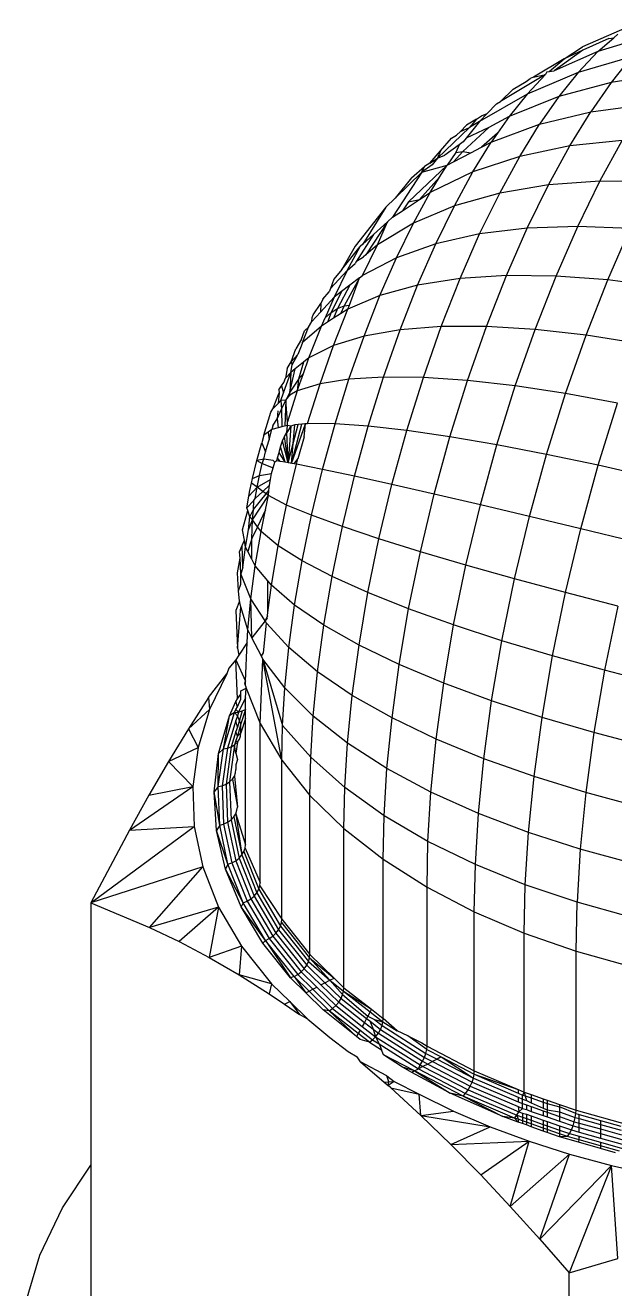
# Model space of a CAD drawing. Header units: millimetres. Extents: x 153 to 4750, y 92 to 3343.
# Drawn here: x 3979.67 to 3986.48, y 1829.33 to 1843.92 of the extents above; entities that cross this region are included whole.
import ezdxf

# ---------------------------------------------------------------- set-up
doc = ezdxf.new("R2010")
doc.units = ezdxf.units.MM

msp = doc.modelspace()

# ---------------------------------------------------------------- linework, layer by layer
for p, q in [((3986.676, 1843.925), (3986.103, 1843.675)), ((3986.407, 1843.772), (3986.109, 1843.638)), ((3986.914, 1843.817), (3986.28, 1843.622)), ((3986.28, 1843.622), (3986.466, 1843.78)), ((3986.407, 1843.772), (3986.466, 1843.78)), ((3986.466, 1843.78), (3986.512, 1843.82)), ((3986.109, 1843.638), (3985.777, 1843.4)), ((3986.28, 1843.622), (3985.777, 1843.4)), ((3985.89, 1843.538), (3986.103, 1843.675)), ((3986.109, 1843.638), (3985.89, 1843.538)), ((3986.052, 1843.38), (3986.28, 1843.622)), ((3986.671, 1843.56), (3986.052, 1843.38)), ((3986.671, 1843.56), (3986.435, 1843.265)), ((3985.89, 1843.538), (3985.536, 1843.326)), ((3985.718, 1843.392), (3985.89, 1843.538)), ((3985.675, 1843.355), (3985.155, 1843.046)), ((3985.304, 1843.186), (3985.454, 1843.277)), ((3985.454, 1843.277), (3985.499, 1843.311)), ((3986.052, 1843.38), (3985.463, 1843.13)), ((3985.463, 1843.13), (3985.675, 1843.355)), ((3985.536, 1843.326), (3985.499, 1843.311)), ((3985.536, 1843.326), (3985.675, 1843.355)), ((3985.69, 1843.388), (3985.675, 1843.355)), ((3985.69, 1843.388), (3985.718, 1843.392)), ((3985.718, 1843.392), (3985.777, 1843.4)), ((3986.052, 1843.38), (3985.829, 1843.101)), ((3987.063, 1843.363), (3986.435, 1843.265)), ((3985.463, 1843.13), (3984.916, 1842.815)), ((3985.155, 1843.046), (3985.304, 1843.186)), ((3985.463, 1843.13), (3985.257, 1842.872)), ((3986.435, 1843.265), (3985.829, 1843.101)), ((3986.435, 1843.265), (3986.198, 1842.926)), ((3985.109, 1843.019), (3985.001, 1842.905)), ((3985.109, 1843.019), (3985.155, 1843.046)), ((3985.829, 1843.101), (3985.257, 1842.872)), ((3985.829, 1843.101), (3985.606, 1842.781)), ((3986.198, 1842.926), (3986.816, 1843.008)), ((3984.878, 1842.841), (3984.764, 1842.769)), ((3984.878, 1842.841), (3984.797, 1842.744)), ((3984.878, 1842.841), (3984.938, 1842.88)), ((3984.916, 1842.815), (3985.001, 1842.905)), ((3984.938, 1842.88), (3985.001, 1842.905)), ((3985.257, 1842.872), (3985.022, 1842.742)), ((3985.257, 1842.872), (3985.121, 1842.677)), ((3985.606, 1842.781), (3986.198, 1842.926)), ((3985.956, 1842.531), (3986.198, 1842.926)), ((3984.797, 1842.744), (3984.429, 1842.389)), ((3984.647, 1842.654), (3984.693, 1842.699)), ((3984.693, 1842.699), (3984.764, 1842.769)), ((3984.693, 1842.699), (3984.797, 1842.744)), ((3985.022, 1842.742), (3984.72, 1842.468)), ((3984.916, 1842.815), (3984.759, 1842.619)), ((3985.022, 1842.742), (3984.759, 1842.619)), ((3984.916, 1842.815), (3984.797, 1842.744)), ((3985.05, 1842.575), (3985.606, 1842.781)), ((3985.378, 1842.41), (3985.606, 1842.781)), ((3984.464, 1842.474), (3984.59, 1842.619)), ((3984.68, 1842.544), (3984.515, 1842.423)), ((3984.59, 1842.619), (3984.647, 1842.654)), ((3984.68, 1842.544), (3984.642, 1842.457)), ((3984.727, 1842.58), (3984.68, 1842.544)), ((3984.759, 1842.619), (3984.727, 1842.58)), ((3984.838, 1842.231), (3985.05, 1842.575)), ((3985.121, 1842.677), (3984.936, 1842.516)), ((3984.936, 1842.516), (3985.05, 1842.575)), ((3985.121, 1842.677), (3985.05, 1842.575)), ((3986.562, 1842.595), (3985.956, 1842.531)), ((3986.305, 1842.126), (3986.562, 1842.595)), ((3984.341, 1842.332), (3984.464, 1842.474)), ((3984.464, 1842.474), (3984.429, 1842.389)), ((3984.429, 1842.389), (3984.515, 1842.423)), ((3984.642, 1842.457), (3984.539, 1842.309)), ((3984.72, 1842.468), (3984.613, 1842.348)), ((3984.613, 1842.348), (3984.813, 1842.452)), ((3984.642, 1842.457), (3984.72, 1842.468)), ((3984.72, 1842.468), (3984.813, 1842.452)), ((3984.813, 1842.452), (3984.936, 1842.516)), ((3985.378, 1842.41), (3984.838, 1842.231)), ((3985.147, 1841.987), (3985.378, 1842.41)), ((3985.956, 1842.531), (3985.378, 1842.41)), ((3985.71, 1842.083), (3985.956, 1842.531)), ((3984.539, 1842.309), (3984.096, 1841.885)), ((3984.128, 1842.163), (3984.279, 1842.292)), ((3984.368, 1842.314), (3984.25, 1842.228)), ((3984.25, 1842.228), (3984.539, 1842.309)), ((3984.25, 1842.228), (3984.279, 1842.292)), ((3984.341, 1842.332), (3984.279, 1842.292)), ((3984.341, 1842.332), (3984.429, 1842.389)), ((3984.429, 1842.389), (3984.368, 1842.314)), ((3984.453, 1842.169), (3984.539, 1842.309)), ((3984.539, 1842.309), (3984.613, 1842.348)), ((3984.25, 1842.228), (3983.91, 1841.707)), ((3984.25, 1842.228), (3983.942, 1841.929)), ((3984.128, 1842.163), (3983.942, 1841.929)), ((3984.453, 1842.169), (3984.221, 1841.913)), ((3984.838, 1842.231), (3984.346, 1841.995)), ((3984.346, 1841.995), (3984.453, 1842.169)), ((3984.624, 1841.839), (3984.838, 1842.231)), ((3986.305, 1842.126), (3985.71, 1842.083)), ((3986.049, 1841.602), (3986.305, 1842.126)), ((3986.919, 1842.118), (3986.305, 1842.126)), ((3984.151, 1841.638), (3984.346, 1841.995)), ((3984.221, 1841.913), (3984.346, 1841.995)), ((3985.147, 1841.987), (3984.624, 1841.839)), ((3984.916, 1841.516), (3985.147, 1841.987)), ((3985.71, 1842.083), (3985.147, 1841.987)), ((3985.466, 1841.582), (3985.71, 1842.083)), ((3983.833, 1841.823), (3983.479, 1841.372)), ((3983.833, 1841.823), (3983.566, 1841.396)), ((3983.942, 1841.929), (3983.833, 1841.823)), ((3984.026, 1841.783), (3984.221, 1841.913)), ((3984.096, 1841.885), (3984.026, 1841.783)), ((3984.096, 1841.885), (3984.221, 1841.913)), ((3984.624, 1841.839), (3984.151, 1841.638)), ((3984.41, 1841.402), (3984.624, 1841.839)), ((3983.853, 1841.656), (3983.91, 1841.707)), ((3983.91, 1841.707), (3984.026, 1841.783)), ((3983.853, 1841.656), (3983.601, 1841.275)), ((3983.689, 1841.507), (3983.853, 1841.656)), ((3983.736, 1841.389), (3983.853, 1841.656)), ((3984.151, 1841.638), (3983.736, 1841.389)), ((3983.956, 1841.24), (3984.151, 1841.638)), ((3984.916, 1841.516), (3984.41, 1841.402)), ((3984.69, 1841), (3984.916, 1841.516)), ((3985.466, 1841.582), (3984.916, 1841.516)), ((3985.226, 1841.034), (3985.466, 1841.582)), ((3986.049, 1841.602), (3985.466, 1841.582)), ((3985.798, 1841.028), (3986.049, 1841.602)), ((3986.655, 1841.577), (3986.049, 1841.602)), ((3986.395, 1840.984), (3986.655, 1841.577)), ((3983.479, 1841.372), (3983.323, 1841.105)), ((3983.323, 1841.105), (3983.537, 1841.371)), ((3983.386, 1841.094), (3983.537, 1841.371)), ((3983.689, 1841.507), (3983.493, 1841.2)), ((3983.566, 1841.396), (3983.537, 1841.371)), ((3983.563, 1841.034), (3983.736, 1841.389)), ((3983.566, 1841.396), (3983.689, 1841.507)), ((3983.736, 1841.389), (3983.601, 1841.275)), ((3984.41, 1841.402), (3983.956, 1841.24)), ((3984.2, 1840.923), (3984.41, 1841.402)), ((3983.493, 1841.2), (3983.573, 1841.251)), ((3983.956, 1841.24), (3983.563, 1841.034)), ((3983.601, 1841.275), (3983.573, 1841.251)), ((3983.765, 1840.804), (3983.956, 1841.24)), ((3983.193, 1840.885), (3983.386, 1841.094)), ((3983.323, 1841.105), (3983.231, 1840.993)), ((3983.386, 1841.094), (3983.236, 1840.786)), ((3983.386, 1841.094), (3983.48, 1841.173)), ((3983.493, 1841.2), (3983.48, 1841.173)), ((3983.231, 1840.993), (3983.193, 1840.885)), ((3983.53, 1841.009), (3983.35, 1840.684)), ((3983.413, 1840.693), (3983.53, 1841.009)), ((3983.53, 1841.009), (3983.416, 1840.923)), ((3983.53, 1841.009), (3983.563, 1841.034)), ((3984.69, 1841), (3984.2, 1840.923)), ((3984.472, 1840.444), (3984.69, 1841)), ((3985.226, 1841.034), (3984.69, 1841)), ((3984.994, 1840.445), (3985.226, 1841.034)), ((3985.798, 1841.028), (3985.226, 1841.034)), ((3985.555, 1840.411), (3985.798, 1841.028)), ((3986.395, 1840.984), (3985.798, 1841.028)), ((3986.144, 1840.345), (3986.395, 1840.984)), ((3987.007, 1840.903), (3986.395, 1840.984)), ((3983.236, 1840.786), (3983.078, 1840.612)), ((3983.105, 1840.761), (3983.177, 1840.847)), ((3983.236, 1840.786), (3983.131, 1840.546)), ((3983.193, 1840.885), (3983.177, 1840.847)), ((3983.321, 1840.851), (3983.2, 1840.606)), ((3983.321, 1840.851), (3983.236, 1840.786)), ((3983.416, 1840.923), (3983.276, 1840.654)), ((3983.416, 1840.923), (3983.321, 1840.851)), ((3983.765, 1840.804), (3983.392, 1840.645)), ((3983.581, 1840.335), (3983.765, 1840.804)), ((3984.2, 1840.923), (3983.765, 1840.804)), ((3983.998, 1840.407), (3984.2, 1840.923)), ((3982.995, 1840.581), (3983.081, 1840.713)), ((3983.081, 1840.713), (3983.078, 1840.612)), ((3983.105, 1840.761), (3983.081, 1840.713)), ((3983.2, 1840.606), (3983.276, 1840.654)), ((3983.228, 1840.227), (3983.392, 1840.645)), ((3983.276, 1840.654), (3983.23, 1840.54)), ((3983.276, 1840.654), (3983.35, 1840.684)), ((3983.35, 1840.684), (3983.31, 1840.592)), ((3983.392, 1840.645), (3983.31, 1840.592)), ((3983.35, 1840.684), (3983.413, 1840.693)), ((3983.392, 1840.645), (3983.413, 1840.693)), ((3982.94, 1840.438), (3982.978, 1840.502)), ((3983.078, 1840.612), (3982.978, 1840.502)), ((3982.978, 1840.502), (3982.983, 1840.551)), ((3982.983, 1840.551), (3982.995, 1840.581)), ((3983.088, 1840.449), (3983.131, 1840.546)), ((3983.159, 1840.494), (3983.088, 1840.449)), ((3983.131, 1840.546), (3983.2, 1840.606)), ((3983.2, 1840.606), (3983.159, 1840.494)), ((3983.23, 1840.54), (3983.159, 1840.494)), ((3983.31, 1840.592), (3983.23, 1840.54)), ((3982.859, 1840.301), (3982.893, 1840.395)), ((3983.088, 1840.449), (3982.872, 1840.26)), ((3982.872, 1840.26), (3982.94, 1840.438)), ((3982.893, 1840.395), (3982.94, 1840.438)), ((3982.945, 1840.085), (3983.088, 1840.449)), ((3983.998, 1840.407), (3983.581, 1840.335)), ((3983.806, 1839.862), (3983.998, 1840.407)), ((3984.472, 1840.444), (3983.998, 1840.407)), ((3984.266, 1839.857), (3984.472, 1840.444)), ((3984.994, 1840.445), (3984.472, 1840.444)), ((3984.775, 1839.821), (3984.994, 1840.445)), ((3985.555, 1840.411), (3984.994, 1840.445)), ((3985.326, 1839.759), (3985.555, 1840.411)), ((3986.144, 1840.345), (3985.555, 1840.411)), ((3982.859, 1840.301), (3982.792, 1840.187)), ((3982.854, 1840.219), (3982.816, 1840.123)), ((3982.872, 1840.26), (3982.854, 1840.219)), ((3983.228, 1840.227), (3982.945, 1840.085)), ((3983.073, 1839.784), (3983.228, 1840.227)), ((3983.581, 1840.335), (3983.228, 1840.227)), ((3983.407, 1839.838), (3983.581, 1840.335)), ((3985.908, 1839.671), (3986.144, 1840.345)), ((3986.751, 1840.251), (3986.144, 1840.345)), ((3982.74, 1840.036), (3982.792, 1840.187)), ((3982.816, 1840.123), (3982.74, 1840.036)), ((3982.751, 1840.003), (3982.816, 1840.123)), ((3982.88, 1839.901), (3982.945, 1840.085)), ((3982.945, 1840.085), (3982.88, 1840.032)), ((3982.652, 1839.679), (3982.734, 1839.914)), ((3982.692, 1839.96), (3982.675, 1839.848)), ((3982.675, 1839.848), (3982.734, 1839.914)), ((3982.692, 1839.96), (3982.74, 1840.036)), ((3982.726, 1839.686), (3982.786, 1839.956)), ((3982.734, 1839.914), (3982.726, 1839.686)), ((3982.734, 1839.914), (3982.751, 1840.003)), ((3982.786, 1839.956), (3982.734, 1839.914)), ((3982.74, 1840.036), (3982.751, 1840.003)), ((3982.88, 1840.032), (3982.786, 1839.956)), ((3982.88, 1840.032), (3982.824, 1839.836)), ((3982.627, 1839.761), (3982.653, 1839.797)), ((3982.653, 1839.797), (3982.675, 1839.848)), ((3982.824, 1839.836), (3982.726, 1839.686)), ((3982.81, 1839.701), (3982.88, 1839.901)), ((3982.824, 1839.836), (3982.81, 1839.701)), ((3983.073, 1839.784), (3982.81, 1839.701)), ((3982.824, 1839.836), (3982.88, 1839.901)), ((3982.93, 1839.324), (3983.073, 1839.784)), ((3983.407, 1839.838), (3983.073, 1839.784)), ((3983.246, 1839.322), (3983.407, 1839.838)), ((3983.806, 1839.862), (3983.407, 1839.838)), ((3983.63, 1839.296), (3983.806, 1839.862)), ((3984.266, 1839.857), (3983.806, 1839.862)), ((3984.075, 1839.246), (3984.266, 1839.857)), ((3984.775, 1839.821), (3984.266, 1839.857)), ((3984.573, 1839.173), (3984.775, 1839.821)), ((3985.326, 1839.759), (3984.775, 1839.821)), ((3982.529, 1839.496), (3982.601, 1839.679)), ((3982.601, 1839.679), (3982.591, 1839.557)), ((3982.596, 1839.716), (3982.627, 1839.761)), ((3982.596, 1839.716), (3982.601, 1839.679)), ((3982.621, 1839.591), (3982.652, 1839.679)), ((3982.627, 1839.761), (3982.652, 1839.679)), ((3982.676, 1839.594), (3982.724, 1839.651)), ((3982.7, 1839.637), (3982.676, 1839.594)), ((3982.81, 1839.701), (3982.699, 1839.344)), ((3982.726, 1839.686), (3982.7, 1839.637)), ((3982.7, 1839.637), (3982.724, 1839.651)), ((3982.81, 1839.701), (3982.724, 1839.651)), ((3982.724, 1839.651), (3982.726, 1839.686)), ((3985.115, 1839.08), (3985.326, 1839.759)), ((3985.908, 1839.671), (3985.326, 1839.759)), ((3985.689, 1838.969), (3985.908, 1839.671)), ((3986.509, 1839.56), (3985.908, 1839.671)), ((3982.506, 1839.458), (3982.529, 1839.496)), ((3982.591, 1839.557), (3982.529, 1839.496)), ((3982.577, 1839.379), (3982.626, 1839.492)), ((3982.584, 1839.473), (3982.577, 1839.379)), ((3982.621, 1839.591), (3982.591, 1839.557)), ((3982.676, 1839.594), (3982.621, 1839.591)), ((3982.621, 1839.591), (3982.626, 1839.492)), ((3982.626, 1839.492), (3982.676, 1839.594)), ((3982.626, 1839.492), (3982.633, 1839.288)), ((3982.676, 1839.594), (3982.668, 1839.297)), ((3982.699, 1839.344), (3982.676, 1839.594)), ((3986.285, 1838.843), (3986.509, 1839.56)), ((3982.422, 1839.189), (3982.506, 1839.458)), ((3982.529, 1839.297), (3982.577, 1839.379)), ((3982.577, 1839.379), (3982.59, 1839.276)), ((3982.696, 1839.303), (3982.699, 1839.344)), ((3982.422, 1839.189), (3982.399, 1839.102)), ((3982.472, 1839.225), (3982.422, 1839.189)), ((3982.517, 1839.256), (3982.472, 1839.225)), ((3982.472, 1839.225), (3982.484, 1839.137)), ((3982.484, 1839.137), (3982.517, 1839.256)), ((3982.529, 1839.297), (3982.517, 1839.256)), ((3982.59, 1839.276), (3982.517, 1839.256)), ((3982.633, 1839.288), (3982.59, 1839.276)), ((3982.696, 1839.303), (3982.633, 1839.288)), ((3982.664, 1839.174), (3982.689, 1839.22)), ((3982.689, 1839.22), (3982.696, 1839.303)), ((3982.737, 1839.294), (3982.689, 1839.22)), ((3982.704, 1838.871), (3982.689, 1839.22)), ((3982.737, 1839.294), (3982.696, 1839.303)), ((3982.737, 1839.294), (3982.704, 1838.871)), ((3982.781, 1839.311), (3982.737, 1839.294)), ((3982.744, 1838.864), (3982.904, 1839.322)), ((3982.744, 1838.864), (3982.861, 1839.318)), ((3982.763, 1839.094), (3982.821, 1839.314)), ((3982.763, 1839.094), (3982.781, 1839.311)), ((3982.821, 1839.314), (3982.781, 1839.311)), ((3982.861, 1839.318), (3982.821, 1839.314)), ((3982.93, 1839.324), (3982.861, 1839.318)), ((3982.888, 1839.172), (3982.904, 1839.322)), ((3982.904, 1839.322), (3982.93, 1839.324)), ((3983.246, 1839.322), (3982.93, 1839.324)), ((3983.1, 1838.795), (3983.246, 1839.322)), ((3983.63, 1839.296), (3983.246, 1839.322)), ((3983.47, 1838.717), (3983.63, 1839.296)), ((3984.075, 1839.246), (3983.63, 1839.296)), ((3983.903, 1838.622), (3984.075, 1839.246)), ((3984.573, 1839.173), (3984.075, 1839.246)), ((3982.342, 1838.897), (3982.399, 1839.102)), ((3982.399, 1839.102), (3982.443, 1838.998)), ((3982.443, 1838.998), (3982.464, 1839.064)), ((3982.464, 1839.064), (3982.484, 1839.137)), ((3982.6, 1838.99), (3982.618, 1839.057)), ((3982.618, 1839.057), (3982.639, 1839.124)), ((3982.672, 1838.877), (3982.618, 1839.057)), ((3982.639, 1839.124), (3982.664, 1839.174)), ((3982.704, 1838.871), (3982.639, 1839.124)), ((3982.704, 1838.871), (3982.664, 1839.174)), ((3982.704, 1838.871), (3982.763, 1839.094)), ((3982.744, 1838.864), (3982.763, 1839.094)), ((3982.888, 1839.172), (3982.817, 1838.916)), ((3984.391, 1838.511), (3984.573, 1839.173)), ((3985.115, 1839.08), (3984.573, 1839.173)), ((3984.924, 1838.387), (3985.115, 1839.08)), ((3985.689, 1838.969), (3985.115, 1839.08)), ((3982.293, 1838.69), (3982.342, 1838.897)), ((3982.422, 1838.914), (3982.342, 1838.897)), ((3982.342, 1838.897), (3982.406, 1838.862)), ((3982.406, 1838.862), (3982.422, 1838.914)), ((3982.422, 1838.914), (3982.443, 1838.998)), ((3982.532, 1838.899), (3982.422, 1838.914)), ((3982.532, 1838.899), (3982.549, 1838.88)), ((3982.574, 1838.894), (3982.549, 1838.88)), ((3982.574, 1838.894), (3982.583, 1838.927)), ((3982.611, 1838.887), (3982.574, 1838.894)), ((3982.583, 1838.927), (3982.6, 1838.99)), ((3982.611, 1838.887), (3982.583, 1838.927)), ((3982.672, 1838.877), (3982.6, 1838.99)), ((3982.773, 1838.859), (3982.817, 1838.916)), ((3982.8, 1838.854), (3982.817, 1838.916)), ((3985.491, 1838.252), (3985.689, 1838.969)), ((3986.285, 1838.843), (3985.689, 1838.969)), ((3982.373, 1838.726), (3982.406, 1838.862)), ((3982.373, 1838.726), (3982.514, 1838.746)), ((3982.406, 1838.862), (3982.531, 1838.813)), ((3982.501, 1838.679), (3982.514, 1838.746)), ((3982.514, 1838.746), (3982.531, 1838.813)), ((3982.531, 1838.813), (3982.549, 1838.88)), ((3982.672, 1838.877), (3982.611, 1838.887)), ((3982.704, 1838.871), (3982.672, 1838.877)), ((3982.687, 1838.381), (3982.8, 1838.854)), ((3982.773, 1838.859), (3982.704, 1838.871)), ((3982.8, 1838.854), (3982.773, 1838.859)), ((3983.1, 1838.795), (3982.8, 1838.854)), ((3982.973, 1838.265), (3983.1, 1838.795)), ((3983.47, 1838.717), (3983.1, 1838.795)), ((3986.083, 1838.11), (3986.285, 1838.843)), ((3986.893, 1838.705), (3986.285, 1838.843)), ((3982.264, 1838.551), (3982.28, 1838.638)), ((3982.28, 1838.638), (3982.293, 1838.69)), ((3982.345, 1838.591), (3982.28, 1838.638)), ((3982.293, 1838.69), (3982.373, 1838.726)), ((3982.345, 1838.591), (3982.373, 1838.726)), ((3982.345, 1838.591), (3982.501, 1838.679)), ((3982.411, 1838.541), (3982.49, 1838.614)), ((3982.481, 1838.551), (3982.49, 1838.614)), ((3982.49, 1838.614), (3982.501, 1838.679)), ((3983.331, 1838.135), (3983.47, 1838.717)), ((3983.903, 1838.622), (3983.47, 1838.717)), ((3983.753, 1837.994), (3983.903, 1838.622)), ((3984.391, 1838.511), (3983.903, 1838.622)), ((3982.228, 1838.353), (3982.251, 1838.486)), ((3982.251, 1838.486), (3982.345, 1838.591)), ((3982.251, 1838.486), (3982.264, 1838.551)), ((3982.294, 1838.213), (3982.476, 1838.492)), ((3982.306, 1838.333), (3982.45, 1838.512)), ((3982.309, 1838.436), (3982.323, 1838.459)), ((3982.323, 1838.459), (3982.345, 1838.591)), ((3982.323, 1838.459), (3982.411, 1838.541)), ((3982.411, 1838.541), (3982.345, 1838.591)), ((3982.45, 1838.512), (3982.411, 1838.541)), ((3982.444, 1838.329), (3982.476, 1838.492)), ((3982.45, 1838.512), (3982.481, 1838.551)), ((3982.476, 1838.492), (3982.45, 1838.512)), ((3982.476, 1838.492), (3982.481, 1838.551)), ((3982.687, 1838.381), (3982.476, 1838.492)), ((3984.231, 1837.845), (3984.391, 1838.511)), ((3984.924, 1838.387), (3984.391, 1838.511)), ((3982.179, 1838.099), (3982.239, 1838.322)), ((3982.228, 1838.353), (3982.309, 1838.436)), ((3982.239, 1838.322), (3982.228, 1838.353)), ((3982.264, 1838.246), (3982.239, 1838.322)), ((3982.264, 1838.246), (3982.306, 1838.333)), ((3982.294, 1838.213), (3982.306, 1838.333)), ((3982.306, 1838.333), (3982.309, 1838.436)), ((3982.444, 1838.329), (3982.35, 1838.133)), ((3982.392, 1838.077), (3982.444, 1838.329)), ((3982.591, 1837.914), (3982.687, 1838.381)), ((3982.973, 1838.265), (3982.687, 1838.381)), ((3984.757, 1837.689), (3984.924, 1838.387)), ((3985.491, 1838.252), (3984.924, 1838.387)), ((3982.248, 1838.099), (3982.264, 1838.246)), ((3982.248, 1838.099), (3982.294, 1838.213)), ((3982.294, 1838.213), (3982.264, 1838.246)), ((3982.285, 1837.998), (3982.294, 1838.213)), ((3982.35, 1838.133), (3982.294, 1838.213)), ((3982.866, 1837.74), (3982.973, 1838.265)), ((3983.331, 1838.135), (3982.973, 1838.265)), ((3985.319, 1837.531), (3985.491, 1838.252)), ((3986.083, 1838.11), (3985.491, 1838.252)), ((3982.199, 1837.979), (3982.179, 1838.099)), ((3982.214, 1837.896), (3982.248, 1838.099)), ((3982.35, 1838.133), (3982.285, 1837.998)), ((3982.325, 1837.681), (3982.392, 1838.077)), ((3982.392, 1838.077), (3982.35, 1838.133)), ((3982.591, 1837.914), (3982.392, 1838.077)), ((3983.213, 1837.558), (3983.331, 1838.135)), ((3983.753, 1837.994), (3983.331, 1838.135)), ((3985.906, 1837.372), (3986.083, 1838.11)), ((3986.689, 1837.962), (3986.083, 1838.11)), ((3982.144, 1837.843), (3982.174, 1837.915)), ((3982.174, 1837.915), (3982.199, 1837.979)), ((3982.182, 1837.662), (3982.174, 1837.915)), ((3982.182, 1837.662), (3982.214, 1837.896)), ((3982.214, 1837.896), (3982.199, 1837.979)), ((3982.239, 1837.847), (3982.214, 1837.896)), ((3982.285, 1837.998), (3982.239, 1837.847)), ((3982.285, 1837.758), (3982.285, 1837.998)), ((3982.514, 1837.458), (3982.591, 1837.914)), ((3982.866, 1837.74), (3982.591, 1837.914)), ((3983.626, 1837.373), (3983.753, 1837.994)), ((3984.231, 1837.845), (3983.753, 1837.994)), ((3982.121, 1837.601), (3982.149, 1837.769)), ((3982.149, 1837.769), (3982.144, 1837.843)), ((3982.16, 1837.59), (3982.149, 1837.769)), ((3982.285, 1837.758), (3982.239, 1837.847)), ((3982.325, 1837.681), (3982.285, 1837.758)), ((3982.779, 1837.228), (3982.866, 1837.74)), ((3983.213, 1837.558), (3982.866, 1837.74)), ((3984.096, 1837.185), (3984.231, 1837.845)), ((3984.757, 1837.689), (3984.231, 1837.845)), ((3982.133, 1837.394), (3982.121, 1837.601)), ((3982.182, 1837.662), (3982.16, 1837.59)), ((3982.273, 1837.301), (3982.16, 1837.59)), ((3982.16, 1837.47), (3982.16, 1837.59)), ((3982.273, 1837.301), (3982.325, 1837.681)), ((3982.471, 1837.508), (3982.325, 1837.681)), ((3984.615, 1836.999), (3984.757, 1837.689)), ((3985.319, 1837.531), (3984.757, 1837.689)), ((3982.133, 1837.394), (3982.16, 1837.47)), ((3982.471, 1837.142), (3982.471, 1837.508)), ((3982.514, 1837.458), (3982.471, 1837.508)), ((3982.471, 1837.142), (3982.514, 1837.458)), ((3982.779, 1837.228), (3982.514, 1837.458)), ((3983.117, 1836.997), (3983.213, 1837.558)), ((3983.626, 1837.373), (3983.213, 1837.558)), ((3985.173, 1836.817), (3985.319, 1837.531)), ((3985.906, 1837.372), (3985.319, 1837.531)), ((3982.141, 1837.275), (3982.133, 1837.394)), ((3982.238, 1836.941), (3982.273, 1837.301)), ((3982.438, 1837.045), (3982.273, 1837.301)), ((3982.285, 1836.851), (3982.273, 1837.301)), ((3983.523, 1836.767), (3983.626, 1837.373)), ((3984.096, 1837.185), (3983.626, 1837.373)), ((3985.757, 1836.642), (3985.906, 1837.372)), ((3986.51, 1837.215), (3985.906, 1837.372)), ((3982.141, 1837.275), (3982.102, 1837.166)), ((3982.102, 1837.166), (3982.118, 1836.732)), ((3982.118, 1836.732), (3982.16, 1837.209)), ((3982.16, 1837.209), (3982.141, 1837.275)), ((3982.238, 1836.941), (3982.16, 1837.209)), ((3982.462, 1837.076), (3982.471, 1837.142)), ((3982.713, 1836.737), (3982.779, 1837.228)), ((3983.117, 1836.997), (3982.779, 1837.228)), ((3983.987, 1836.542), (3984.096, 1837.185)), ((3984.615, 1836.999), (3984.096, 1837.185)), ((3986.51, 1837.215), (3986.358, 1836.475)), ((3982.438, 1837.045), (3982.285, 1836.851)), ((3982.42, 1836.675), (3982.455, 1837.02)), ((3982.466, 1837.103), (3982.438, 1837.045)), ((3982.462, 1837.076), (3982.438, 1837.045)), ((3982.455, 1837.02), (3982.438, 1837.045)), ((3982.713, 1836.737), (3982.455, 1837.02)), ((3983.045, 1836.457), (3983.117, 1836.997)), ((3983.523, 1836.767), (3983.117, 1836.997)), ((3984.501, 1836.326), (3984.615, 1836.999)), ((3985.173, 1836.817), (3984.615, 1836.999)), ((3982.232, 1836.795), (3982.238, 1836.941)), ((3982.285, 1836.851), (3982.238, 1836.941)), ((3982.396, 1836.638), (3982.285, 1836.851)), ((3982.118, 1836.732), (3982.136, 1836.649)), ((3982.232, 1836.795), (3982.136, 1836.649)), ((3982.213, 1836.351), (3982.232, 1836.795)), ((3982.667, 1836.272), (3982.713, 1836.737)), ((3983.045, 1836.457), (3982.713, 1836.737)), ((3983.444, 1836.185), (3983.523, 1836.767)), ((3983.987, 1836.542), (3983.523, 1836.767)), ((3985.054, 1836.122), (3985.173, 1836.817)), ((3985.757, 1836.642), (3985.173, 1836.817)), ((3982.102, 1836.597), (3982.018, 1836.501)), ((3982.136, 1836.649), (3982.102, 1836.597)), ((3982.102, 1836.597), (3982.213, 1836.351)), ((3982.118, 1836.147), (3982.102, 1836.597)), ((3982.382, 1835.861), (3982.414, 1836.605)), ((3982.396, 1836.638), (3982.42, 1836.675)), ((3982.414, 1836.605), (3982.396, 1836.638)), ((3982.632, 1835.437), (3982.414, 1836.605)), ((3982.414, 1836.605), (3982.64, 1835.837)), ((3982.667, 1836.272), (3982.414, 1836.605)), ((3985.636, 1835.931), (3985.757, 1836.642)), ((3986.358, 1836.475), (3985.757, 1836.642)), ((3981.786, 1836.159), (3981.996, 1836.435)), ((3981.996, 1836.435), (3981.798, 1836.021)), ((3982.018, 1836.501), (3981.996, 1836.435)), ((3982.994, 1835.947), (3983.045, 1836.457)), ((3983.444, 1836.185), (3983.045, 1836.457)), ((3983.904, 1835.925), (3983.987, 1836.542)), ((3984.501, 1836.326), (3983.987, 1836.542)), ((3986.358, 1836.475), (3986.236, 1835.755)), ((3986.967, 1836.319), (3986.358, 1836.475)), ((3982.16, 1836.237), (3982.221, 1836.269)), ((3982.204, 1836.325), (3982.213, 1836.351)), ((3982.211, 1836.295), (3982.204, 1836.325)), ((3982.211, 1836.295), (3982.213, 1836.351)), ((3982.211, 1836.295), (3982.221, 1836.269)), ((3982.211, 1836.158), (3982.221, 1836.269)), ((3982.221, 1836.269), (3982.382, 1835.861)), ((3982.64, 1835.837), (3982.667, 1836.272)), ((3982.994, 1835.947), (3982.667, 1836.272)), ((3984.414, 1835.68), (3984.501, 1836.326)), ((3985.054, 1836.122), (3984.501, 1836.326)), ((3981.786, 1836.159), (3981.554, 1835.798)), ((3981.786, 1836.159), (3981.798, 1836.021)), ((3982.102, 1836.113), (3982.118, 1836.147)), ((3982.118, 1836.147), (3982.16, 1836.199)), ((3982.118, 1836.054), (3982.16, 1836.141)), ((3982.211, 1836.158), (3982.131, 1835.991)), ((3982.16, 1836.199), (3982.16, 1836.237)), ((3982.16, 1836.141), (3982.16, 1836.199)), ((3982.211, 1836.024), (3982.211, 1836.158)), ((3983.39, 1835.635), (3983.444, 1836.185)), ((3983.904, 1835.925), (3983.444, 1836.185)), ((3984.964, 1835.454), (3985.054, 1836.122)), ((3985.636, 1835.931), (3985.054, 1836.122)), ((3981.554, 1835.798), (3981.798, 1836.021)), ((3981.798, 1836.021), (3981.664, 1835.585)), ((3981.957, 1835.567), (3982.086, 1835.987)), ((3982.027, 1835.951), (3982.102, 1836.113)), ((3982.086, 1835.987), (3982.027, 1835.951)), ((3982.086, 1835.987), (3982.102, 1836.021)), ((3982.086, 1835.987), (3982.131, 1835.991)), ((3982.118, 1835.949), (3982.086, 1835.987)), ((3982.118, 1836.054), (3982.102, 1836.113)), ((3982.102, 1836.021), (3982.118, 1836.054)), ((3982.131, 1835.991), (3982.102, 1836.021)), ((3982.175, 1836.005), (3982.118, 1835.819)), ((3982.131, 1835.991), (3982.118, 1835.949)), ((3982.131, 1835.991), (3982.175, 1836.005)), ((3982.211, 1836.024), (3982.16, 1835.855)), ((3982.175, 1836.005), (3982.211, 1836.024)), ((3982.211, 1835.919), (3982.211, 1836.024)), ((3981.901, 1835.516), (3982.027, 1835.951)), ((3981.957, 1835.567), (3982.027, 1835.951)), ((3982.102, 1835.897), (3982.003, 1835.575)), ((3982.118, 1835.949), (3982.102, 1835.897)), ((3982.118, 1835.819), (3982.102, 1835.897)), ((3982.16, 1835.855), (3982.118, 1835.949)), ((3982.16, 1835.855), (3982.118, 1835.716)), ((3982.211, 1835.919), (3982.16, 1835.753)), ((3982.16, 1835.753), (3982.16, 1835.855)), ((3982.211, 1834.458), (3982.211, 1835.919)), ((3982.382, 1835.861), (3982.632, 1835.437)), ((3982.382, 1834.024), (3982.382, 1835.861)), ((3982.632, 1835.437), (3982.64, 1835.837)), ((3982.965, 1835.47), (3982.64, 1835.837)), ((3982.965, 1835.47), (3982.994, 1835.947)), ((3983.39, 1835.635), (3982.994, 1835.947)), ((3983.846, 1835.341), (3983.904, 1835.925)), ((3984.414, 1835.68), (3983.904, 1835.925)), ((3985.544, 1835.247), (3985.636, 1835.931)), ((3986.236, 1835.755), (3985.636, 1835.931)), ((3981.554, 1835.798), (3981.324, 1835.422)), ((3981.554, 1835.798), (3981.664, 1835.585)), ((3982.102, 1835.768), (3982.048, 1835.59)), ((3982.118, 1835.819), (3982.102, 1835.768)), ((3982.118, 1835.716), (3982.102, 1835.768)), ((3982.118, 1835.716), (3982.102, 1835.664)), ((3982.16, 1835.753), (3982.118, 1835.716)), ((3982.12, 1835.644), (3982.143, 1835.679)), ((3982.143, 1835.679), (3982.156, 1835.716)), ((3982.156, 1835.716), (3982.16, 1835.753)), ((3984.354, 1835.069), (3984.414, 1835.68)), ((3984.964, 1835.454), (3984.414, 1835.68)), ((3986.236, 1835.755), (3986.142, 1835.063)), ((3986.844, 1835.595), (3986.236, 1835.755)), ((3981.324, 1835.422), (3981.664, 1835.585)), ((3981.664, 1835.585), (3981.603, 1835.133)), ((3981.898, 1835.132), (3981.957, 1835.567)), ((3981.957, 1835.567), (3981.901, 1835.516)), ((3982.003, 1835.575), (3981.944, 1835.142)), ((3981.957, 1835.567), (3982.003, 1835.575)), ((3982.048, 1835.59), (3981.989, 1835.16)), ((3982.003, 1835.575), (3982.048, 1835.59)), ((3982.087, 1835.614), (3982.029, 1835.186)), ((3982.048, 1835.59), (3982.087, 1835.614)), ((3982.102, 1835.664), (3982.087, 1835.614)), ((3982.087, 1835.614), (3982.12, 1835.644)), ((3982.102, 1835.517), (3982.087, 1835.614)), ((3982.102, 1835.664), (3982.12, 1835.644)), ((3982.12, 1835.644), (3982.102, 1835.517)), ((3983.359, 1835.12), (3983.39, 1835.635)), ((3983.846, 1835.341), (3983.39, 1835.635)), ((3981.324, 1835.422), (3981.096, 1835.031)), ((3981.324, 1835.422), (3981.603, 1835.133)), ((3981.85, 1835.072), (3981.901, 1835.516)), ((3981.898, 1835.132), (3981.901, 1835.516)), ((3982.102, 1835.517), (3982.118, 1835.444)), ((3982.118, 1835.444), (3982.102, 1835.383)), ((3982.632, 1835.437), (3982.956, 1835.03)), ((3982.632, 1833.6), (3982.632, 1835.437)), ((3982.956, 1835.03), (3982.965, 1835.47)), ((3983.359, 1835.12), (3982.965, 1835.47)), ((3984.902, 1834.821), (3984.964, 1835.454)), ((3985.544, 1835.247), (3984.964, 1835.454)), ((3982.062, 1835.218), (3982.085, 1835.254)), ((3982.085, 1835.254), (3982.098, 1835.292)), ((3982.085, 1835.254), (3982.118, 1834.895)), ((3982.098, 1835.292), (3982.102, 1835.329)), ((3982.102, 1835.383), (3982.102, 1835.329)), ((3983.813, 1834.795), (3983.846, 1835.341)), ((3984.354, 1835.069), (3983.846, 1835.341)), ((3985.48, 1834.601), (3985.544, 1835.247)), ((3986.142, 1835.063), (3985.544, 1835.247)), ((3980.871, 1834.629), (3981.603, 1835.133)), ((3981.096, 1835.031), (3981.603, 1835.133)), ((3981.603, 1835.133), (3981.619, 1834.671)), ((3981.898, 1835.132), (3981.85, 1835.072)), ((3981.898, 1835.132), (3981.944, 1835.142)), ((3981.914, 1834.686), (3981.898, 1835.132)), ((3981.944, 1835.142), (3981.989, 1835.16)), ((3981.944, 1835.142), (3981.96, 1834.699)), ((3981.989, 1835.16), (3982.029, 1835.186)), ((3981.989, 1835.16), (3982.005, 1834.72)), ((3982.029, 1835.186), (3982.062, 1835.218)), ((3982.029, 1835.186), (3982.045, 1834.748)), ((3982.062, 1835.218), (3982.118, 1834.895)), ((3983.349, 1834.646), (3983.359, 1835.12)), ((3983.813, 1834.795), (3983.359, 1835.12)), ((3981.096, 1835.031), (3980.871, 1834.629)), ((3981.876, 1834.623), (3981.85, 1835.072)), ((3981.914, 1834.686), (3981.85, 1835.072)), ((3982.956, 1835.03), (3983.349, 1834.646)), ((3982.956, 1833.193), (3982.956, 1835.03)), ((3984.319, 1834.497), (3984.354, 1835.069)), ((3984.902, 1834.821), (3984.354, 1835.069)), ((3986.142, 1835.063), (3986.078, 1834.408)), ((3986.75, 1834.9), (3986.142, 1835.063)), ((3982.077, 1834.782), (3982.1, 1834.819)), ((3982.1, 1834.819), (3982.114, 1834.858)), ((3982.1, 1834.819), (3982.171, 1834.342)), ((3982.1, 1834.819), (3982.211, 1834.458)), ((3982.114, 1834.858), (3982.118, 1834.895)), ((3984.866, 1834.231), (3984.902, 1834.821)), ((3985.48, 1834.601), (3984.902, 1834.821)), ((3980.425, 1833.79), (3981.619, 1834.671)), ((3980.871, 1834.629), (3981.619, 1834.671)), ((3981.619, 1834.671), (3981.718, 1834.204)), ((3981.914, 1834.686), (3981.876, 1834.623)), ((3981.914, 1834.686), (3981.96, 1834.699)), ((3982.009, 1834.237), (3981.914, 1834.686)), ((3981.96, 1834.699), (3982.005, 1834.72)), ((3981.96, 1834.699), (3982.055, 1834.252)), ((3982.005, 1834.72), (3982.045, 1834.748)), ((3982.005, 1834.72), (3982.099, 1834.276)), ((3982.045, 1834.748), (3982.077, 1834.782)), ((3982.045, 1834.748), (3982.139, 1834.306)), ((3982.077, 1834.782), (3982.171, 1834.342)), ((3983.802, 1834.292), (3983.813, 1834.795)), ((3984.319, 1834.497), (3983.813, 1834.795)), ((3980.871, 1834.629), (3980.425, 1833.79)), ((3981.98, 1834.178), (3981.876, 1834.623)), ((3982.009, 1834.237), (3981.876, 1834.623)), ((3983.349, 1834.646), (3983.802, 1834.292)), ((3983.349, 1832.809), (3983.349, 1834.646)), ((3985.443, 1833.996), (3985.48, 1834.601)), ((3986.078, 1834.408), (3985.48, 1834.601)), ((3982.171, 1834.342), (3982.194, 1834.381)), ((3982.194, 1834.381), (3982.207, 1834.42)), ((3982.194, 1834.381), (3982.366, 1833.946)), ((3982.207, 1834.42), (3982.211, 1834.458)), ((3982.207, 1834.42), (3982.382, 1834.024)), ((3984.308, 1833.971), (3984.319, 1834.497)), ((3984.866, 1834.231), (3984.319, 1834.497)), ((3986.078, 1834.408), (3986.04, 1833.796)), ((3986.685, 1834.242), (3986.078, 1834.408)), ((3982.009, 1834.237), (3981.98, 1834.178)), ((3982.009, 1834.237), (3982.055, 1834.252)), ((3982.186, 1833.791), (3982.009, 1834.237)), ((3982.055, 1834.252), (3982.099, 1834.276)), ((3982.055, 1834.252), (3982.23, 1833.809)), ((3982.099, 1834.276), (3982.139, 1834.306)), ((3982.099, 1834.276), (3982.273, 1833.835)), ((3982.139, 1834.306), (3982.171, 1834.342)), ((3982.139, 1834.306), (3982.312, 1833.868)), ((3982.171, 1834.342), (3982.343, 1833.906)), ((3983.802, 1834.292), (3984.308, 1833.971)), ((3983.802, 1832.455), (3983.802, 1834.292)), ((3984.854, 1833.686), (3984.866, 1834.231)), ((3985.443, 1833.996), (3984.866, 1834.231)), ((3981.718, 1834.204), (3980.425, 1833.79)), ((3981.105, 1833.506), (3981.718, 1834.204)), ((3981.718, 1834.204), (3981.901, 1833.741)), ((3982.161, 1833.743), (3981.98, 1834.178)), ((3982.186, 1833.791), (3981.98, 1834.178)), ((3982.343, 1833.906), (3982.366, 1833.946)), ((3982.366, 1833.946), (3982.378, 1833.986)), ((3982.366, 1833.946), (3982.616, 1833.521)), ((3982.378, 1833.986), (3982.382, 1834.024)), ((3982.378, 1833.986), (3982.632, 1833.6)), ((3984.308, 1833.971), (3984.854, 1833.686)), ((3984.308, 1832.134), (3984.308, 1833.971)), ((3985.431, 1833.44), (3985.443, 1833.996)), ((3986.04, 1833.796), (3985.443, 1833.996)), ((3980.425, 1833.79), (3981.105, 1833.506)), ((3980.425, 1833.79), (3980.425, 1830.761)), ((3982.186, 1833.791), (3982.161, 1833.743)), ((3982.186, 1833.791), (3982.23, 1833.809)), ((3982.442, 1833.355), (3982.186, 1833.791)), ((3982.23, 1833.809), (3982.273, 1833.835)), ((3982.23, 1833.809), (3982.485, 1833.376)), ((3982.273, 1833.835), (3982.312, 1833.868)), ((3982.273, 1833.835), (3982.527, 1833.405)), ((3982.312, 1833.868), (3982.343, 1833.906)), ((3982.312, 1833.868), (3982.564, 1833.44)), ((3982.343, 1833.906), (3982.594, 1833.479)), ((3986.029, 1833.232), (3986.04, 1833.796)), ((3986.648, 1833.628), (3986.04, 1833.796)), ((3981.901, 1833.741), (3981.105, 1833.506)), ((3981.901, 1833.741), (3981.448, 1833.341)), ((3981.901, 1833.741), (3981.792, 1833.159)), ((3981.901, 1833.741), (3982.167, 1833.289)), ((3982.413, 1833.323), (3982.161, 1833.743)), ((3982.442, 1833.355), (3982.161, 1833.743)), ((3984.854, 1833.686), (3985.431, 1833.44)), ((3984.854, 1831.849), (3984.854, 1833.686)), ((3981.105, 1833.506), (3981.448, 1833.341)), ((3982.594, 1833.479), (3982.616, 1833.521)), ((3982.616, 1833.521), (3982.628, 1833.562)), ((3982.616, 1833.521), (3982.94, 1833.113)), ((3982.628, 1833.562), (3982.632, 1833.6)), ((3982.628, 1833.562), (3982.952, 1833.154)), ((3982.632, 1833.6), (3982.956, 1833.193)), ((3982.442, 1833.355), (3982.413, 1833.323)), ((3982.442, 1833.355), (3982.485, 1833.376)), ((3982.442, 1833.355), (3982.731, 1832.925)), ((3982.775, 1832.937), (3982.442, 1833.355)), ((3982.485, 1833.376), (3982.527, 1833.405)), ((3982.485, 1833.376), (3982.816, 1832.961)), ((3982.527, 1833.405), (3982.564, 1833.44)), ((3982.527, 1833.405), (3982.856, 1832.992)), ((3982.564, 1833.44), (3982.594, 1833.479)), ((3982.564, 1833.44), (3982.891, 1833.029)), ((3982.594, 1833.479), (3982.92, 1833.07)), ((3985.431, 1833.44), (3986.029, 1833.232)), ((3985.431, 1831.602), (3985.431, 1833.44)), ((3981.448, 1833.341), (3981.792, 1833.159)), ((3982.167, 1833.289), (3981.792, 1833.159)), ((3982.167, 1833.289), (3982.138, 1832.959)), ((3982.167, 1833.289), (3982.513, 1832.855)), ((3982.731, 1832.925), (3982.413, 1833.323)), ((3986.029, 1833.232), (3986.636, 1833.062)), ((3986.029, 1831.395), (3986.029, 1833.232)), ((3981.792, 1833.159), (3982.138, 1832.959)), ((3982.891, 1833.029), (3982.92, 1833.07)), ((3982.92, 1833.07), (3982.94, 1833.113)), ((3982.92, 1833.07), (3983.129, 1832.866)), ((3982.94, 1833.113), (3982.952, 1833.154)), ((3982.94, 1833.113), (3983.186, 1832.896)), ((3982.952, 1833.154), (3982.956, 1833.193)), ((3982.952, 1833.154), (3983.237, 1832.918)), ((3982.952, 1833.154), (3983.186, 1832.896)), ((3982.956, 1833.193), (3983.237, 1832.918)), ((3982.513, 1832.855), (3982.138, 1832.959)), ((3982.138, 1832.959), (3982.485, 1832.739)), ((3982.775, 1832.937), (3982.731, 1832.925)), ((3982.91, 1832.749), (3982.731, 1832.925)), ((3982.775, 1832.937), (3982.816, 1832.961)), ((3982.775, 1832.937), (3982.91, 1832.749)), ((3982.947, 1832.769), (3982.775, 1832.937)), ((3982.816, 1832.961), (3982.856, 1832.992)), ((3982.816, 1832.961), (3982.989, 1832.792)), ((3982.856, 1832.992), (3982.891, 1833.029)), ((3982.856, 1832.992), (3983.035, 1832.816)), ((3982.891, 1833.029), (3983.083, 1832.841)), ((3983.186, 1832.896), (3983.237, 1832.918)), ((3983.237, 1832.918), (3983.349, 1832.809)), ((3982.513, 1832.855), (3982.485, 1832.739)), ((3982.513, 1832.855), (3982.723, 1832.65)), ((3982.91, 1832.749), (3982.947, 1832.769)), ((3982.947, 1832.769), (3982.989, 1832.792)), ((3983.178, 1832.543), (3982.947, 1832.769)), ((3982.989, 1832.792), (3983.035, 1832.816)), ((3982.989, 1832.792), (3983.217, 1832.569)), ((3983.035, 1832.816), (3983.254, 1832.602)), ((3983.083, 1832.841), (3983.129, 1832.866)), ((3983.083, 1832.841), (3983.288, 1832.642)), ((3983.129, 1832.866), (3983.186, 1832.896)), ((3983.129, 1832.866), (3983.315, 1832.685)), ((3983.186, 1832.896), (3983.345, 1832.771)), ((3983.186, 1832.896), (3983.334, 1832.729)), ((3983.334, 1832.729), (3983.345, 1832.771)), ((3983.345, 1832.771), (3983.349, 1832.809)), ((3983.345, 1832.771), (3983.668, 1832.56)), ((3983.345, 1832.771), (3983.653, 1832.53)), ((3983.349, 1832.809), (3983.668, 1832.56)), ((3982.485, 1832.739), (3982.662, 1832.618)), ((3982.662, 1832.618), (3982.723, 1832.65)), ((3982.662, 1832.618), (3982.835, 1832.498)), ((3982.723, 1832.65), (3982.932, 1832.446)), ((3982.723, 1832.65), (3982.835, 1832.498)), ((3983.108, 1832.554), (3982.91, 1832.749)), ((3983.254, 1832.602), (3983.288, 1832.642)), ((3983.288, 1832.642), (3983.315, 1832.685)), ((3983.288, 1832.642), (3983.586, 1832.409)), ((3983.315, 1832.685), (3983.334, 1832.729)), ((3983.315, 1832.685), (3983.611, 1832.453)), ((3983.334, 1832.729), (3983.625, 1832.479)), ((3982.932, 1832.446), (3982.835, 1832.498)), ((3983.178, 1832.543), (3983.108, 1832.554)), ((3983.494, 1832.245), (3983.108, 1832.554)), ((3983.178, 1832.543), (3983.217, 1832.569)), ((3983.178, 1832.543), (3983.494, 1832.245)), ((3983.514, 1832.281), (3983.178, 1832.543)), ((3983.217, 1832.569), (3983.254, 1832.602)), ((3983.217, 1832.569), (3983.536, 1832.32)), ((3983.254, 1832.602), (3983.561, 1832.363)), ((3983.625, 1832.479), (3983.611, 1832.453)), ((3983.653, 1832.53), (3983.625, 1832.479)), ((3983.625, 1832.479), (3983.703, 1832.441)), ((3983.668, 1832.56), (3983.653, 1832.53)), ((3983.653, 1832.53), (3983.799, 1832.416)), ((3983.668, 1832.56), (3983.802, 1832.455)), ((3982.932, 1832.446), (3983.187, 1832.236)), ((3983.586, 1832.409), (3983.561, 1832.363)), ((3983.561, 1832.363), (3983.715, 1832.243)), ((3983.611, 1832.453), (3983.586, 1832.409)), ((3983.586, 1832.409), (3983.685, 1832.331)), ((3983.611, 1832.453), (3983.647, 1832.425)), ((3983.647, 1832.425), (3983.771, 1832.328)), ((3983.647, 1832.425), (3983.685, 1832.331)), ((3983.685, 1832.331), (3983.746, 1832.284)), ((3983.685, 1832.331), (3983.715, 1832.243)), ((3983.703, 1832.441), (3983.789, 1832.373)), ((3983.703, 1832.441), (3983.799, 1832.416)), ((3983.746, 1832.284), (3983.771, 1832.328)), ((3983.771, 1832.328), (3983.789, 1832.373)), ((3983.771, 1832.328), (3984.279, 1832.005)), ((3983.789, 1832.373), (3983.799, 1832.416)), ((3983.789, 1832.373), (3984.295, 1832.051)), ((3983.799, 1832.416), (3983.802, 1832.455)), ((3983.799, 1832.416), (3983.962, 1832.313)), ((3983.962, 1832.313), (3983.802, 1832.455)), ((3983.187, 1832.236), (3983.398, 1832.073)), ((3983.514, 1832.281), (3983.494, 1832.245)), ((3983.536, 1832.211), (3983.494, 1832.245)), ((3983.536, 1832.32), (3983.514, 1832.281)), ((3983.644, 1832.179), (3983.514, 1832.281)), ((3983.536, 1832.32), (3983.68, 1832.207)), ((3983.644, 1832.179), (3983.536, 1832.211)), ((3983.644, 1832.179), (3983.68, 1832.207)), ((3983.644, 1832.179), (3983.781, 1832.092)), ((3983.68, 1832.207), (3983.715, 1832.243)), ((3983.68, 1832.207), (3983.754, 1832.161)), ((3983.715, 1832.243), (3983.746, 1832.284)), ((3983.715, 1832.243), (3984.228, 1831.917)), ((3983.715, 1832.243), (3983.754, 1832.161)), ((3983.746, 1832.284), (3984.256, 1831.959)), ((3984.086, 1832.252), (3983.962, 1832.313)), ((3984.305, 1832.095), (3984.086, 1832.252)), ((3984.086, 1832.252), (3984.247, 1832.172)), ((3983.398, 1832.073), (3983.501, 1832.009)), ((3983.754, 1832.161), (3984.21, 1831.872)), ((3983.754, 1832.161), (3983.781, 1832.092)), ((3983.805, 1832.035), (3983.781, 1832.092)), ((3984.024, 1831.89), (3983.805, 1832.035)), ((3984.165, 1831.849), (3983.805, 1832.035)), ((3984.247, 1832.172), (3984.308, 1832.134)), ((3984.279, 1832.005), (3984.295, 1832.051)), ((3984.295, 1832.051), (3984.305, 1832.095)), ((3984.295, 1832.051), (3984.424, 1831.984)), ((3984.305, 1832.095), (3984.308, 1832.134)), ((3984.305, 1832.095), (3984.47, 1832.009)), ((3984.308, 1832.134), (3984.854, 1831.849)), ((3983.539, 1831.954), (3983.501, 1832.009)), ((3983.539, 1831.954), (3983.813, 1831.718)), ((3983.844, 1831.79), (3983.539, 1831.954)), ((3984.165, 1831.849), (3984.024, 1831.89)), ((3984.132, 1831.831), (3984.024, 1831.89)), ((3984.21, 1831.872), (3984.228, 1831.917)), ((3984.261, 1831.899), (3984.21, 1831.872)), ((3984.228, 1831.917), (3984.256, 1831.959)), ((3984.228, 1831.917), (3984.261, 1831.899)), ((3984.256, 1831.959), (3984.279, 1832.005)), ((3984.256, 1831.959), (3984.317, 1831.928)), ((3984.317, 1831.928), (3984.261, 1831.899)), ((3984.261, 1831.899), (3984.783, 1831.628)), ((3984.279, 1832.005), (3984.372, 1831.957)), ((3984.372, 1831.957), (3984.317, 1831.928)), ((3984.317, 1831.928), (3984.808, 1831.672)), ((3984.424, 1831.984), (3984.372, 1831.957)), ((3984.372, 1831.957), (3984.828, 1831.719)), ((3984.47, 1832.009), (3984.424, 1831.984)), ((3984.424, 1831.984), (3984.843, 1831.766)), ((3984.47, 1832.009), (3984.852, 1831.81)), ((3984.47, 1832.009), (3984.843, 1831.766)), ((3983.844, 1831.79), (3983.93, 1831.725)), ((3983.867, 1831.722), (3983.844, 1831.79)), ((3984.165, 1831.849), (3984.132, 1831.831)), ((3984.574, 1831.592), (3984.132, 1831.831)), ((3984.165, 1831.849), (3984.21, 1831.872)), ((3984.165, 1831.849), (3984.574, 1831.592)), ((3984.725, 1831.557), (3984.165, 1831.849)), ((3984.21, 1831.872), (3984.754, 1831.589)), ((3984.828, 1831.719), (3984.843, 1831.766)), ((3984.843, 1831.766), (3984.852, 1831.81)), ((3984.843, 1831.766), (3985.362, 1831.545)), ((3984.852, 1831.81), (3984.854, 1831.849)), ((3984.852, 1831.81), (3985.362, 1831.632)), ((3984.852, 1831.81), (3985.362, 1831.592)), ((3984.854, 1831.849), (3985.362, 1831.632)), ((3983.813, 1831.718), (3983.867, 1831.722)), ((3983.813, 1831.718), (3983.858, 1831.679)), ((3983.93, 1831.725), (3983.858, 1831.679)), ((3983.858, 1831.679), (3983.867, 1831.722)), ((3983.89, 1831.652), (3983.858, 1831.679)), ((3983.867, 1831.722), (3983.93, 1831.725)), ((3983.89, 1831.652), (3984.216, 1831.581)), ((3983.89, 1831.652), (3984.238, 1831.333)), ((3983.93, 1831.725), (3984.216, 1831.581)), ((3984.754, 1831.589), (3984.783, 1831.628)), ((3984.783, 1831.628), (3984.808, 1831.672)), ((3984.783, 1831.628), (3985.368, 1831.377)), ((3984.808, 1831.672), (3984.828, 1831.719)), ((3984.808, 1831.672), (3985.361, 1831.436)), ((3984.828, 1831.719), (3985.361, 1831.491)), ((3985.362, 1831.632), (3985.362, 1831.592)), ((3985.362, 1831.632), (3985.431, 1831.602)), ((3985.431, 1831.602), (3985.412, 1831.57)), ((3985.431, 1831.602), (3985.441, 1831.56)), ((3985.431, 1831.602), (3985.51, 1831.575)), ((3984.216, 1831.581), (3984.615, 1831.385)), ((3984.238, 1831.333), (3984.216, 1831.581)), ((3985.182, 1831.322), (3984.574, 1831.592)), ((3984.725, 1831.557), (3984.574, 1831.592)), ((3984.725, 1831.557), (3984.754, 1831.589)), ((3984.725, 1831.557), (3985.182, 1831.322)), ((3985.318, 1831.304), (3984.725, 1831.557)), ((3984.754, 1831.589), (3985.344, 1831.337)), ((3985.362, 1831.545), (3985.361, 1831.491)), ((3985.361, 1831.491), (3985.409, 1831.471)), ((3985.362, 1831.592), (3985.412, 1831.57)), ((3985.362, 1831.545), (3985.412, 1831.523)), ((3985.409, 1831.471), (3985.412, 1831.523)), ((3985.412, 1831.415), (3985.409, 1831.471)), ((3985.409, 1831.471), (3985.455, 1831.455)), ((3985.412, 1831.523), (3985.412, 1831.57)), ((3985.412, 1831.57), (3985.441, 1831.56)), ((3985.412, 1831.523), (3985.455, 1831.505)), ((3985.441, 1831.56), (3985.455, 1831.505)), ((3985.441, 1831.56), (3985.51, 1831.536)), ((3985.455, 1831.505), (3985.51, 1831.48)), ((3985.455, 1831.455), (3985.455, 1831.401)), ((3985.455, 1831.455), (3985.51, 1831.436)), ((3985.51, 1831.575), (3985.51, 1831.536)), ((3985.51, 1831.575), (3985.651, 1831.526)), ((3985.51, 1831.536), (3985.51, 1831.48)), ((3985.51, 1831.536), (3985.651, 1831.487)), ((3985.51, 1831.48), (3985.651, 1831.419)), ((3985.651, 1831.526), (3985.651, 1831.487)), ((3985.651, 1831.526), (3985.695, 1831.511)), ((3985.651, 1831.487), (3985.651, 1831.419)), ((3985.651, 1831.487), (3985.695, 1831.471)), ((3985.695, 1831.511), (3985.695, 1831.471)), ((3985.695, 1831.511), (3985.836, 1831.462)), ((3985.695, 1831.471), (3985.695, 1831.399)), ((3985.695, 1831.471), (3985.836, 1831.434)), ((3985.836, 1831.462), (3986.029, 1831.395)), ((3985.836, 1831.462), (3985.836, 1831.434)), ((3984.238, 1831.333), (3984.615, 1831.385)), ((3984.238, 1831.333), (3985.039, 1831.203)), ((3984.238, 1831.333), (3984.584, 1830.998)), ((3984.615, 1831.385), (3985.039, 1831.203)), ((3985.318, 1831.304), (3985.182, 1831.322)), ((3985.361, 1831.258), (3985.182, 1831.322)), ((3985.318, 1831.304), (3985.344, 1831.337)), ((3985.361, 1831.289), (3985.318, 1831.304)), ((3985.318, 1831.304), (3985.361, 1831.258)), ((3985.344, 1831.337), (3985.368, 1831.377)), ((3985.344, 1831.337), (3985.412, 1831.313)), ((3985.344, 1831.337), (3985.361, 1831.289)), ((3985.361, 1831.436), (3985.412, 1831.415)), ((3985.361, 1831.436), (3985.368, 1831.377)), ((3985.368, 1831.377), (3985.412, 1831.415)), ((3985.368, 1831.377), (3985.412, 1831.362)), ((3985.412, 1831.415), (3985.455, 1831.401)), ((3985.412, 1831.362), (3985.412, 1831.313)), ((3985.412, 1831.362), (3985.455, 1831.347)), ((3985.412, 1831.313), (3985.412, 1831.271)), ((3985.412, 1831.313), (3985.455, 1831.298)), ((3985.455, 1831.401), (3985.51, 1831.381)), ((3985.455, 1831.347), (3985.455, 1831.298)), ((3985.455, 1831.347), (3985.51, 1831.328)), ((3985.51, 1831.436), (3985.51, 1831.381)), ((3985.51, 1831.436), (3985.651, 1831.387)), ((3985.51, 1831.381), (3985.651, 1831.332)), ((3985.51, 1831.328), (3985.51, 1831.279)), ((3985.51, 1831.328), (3985.651, 1831.279)), ((3985.651, 1831.419), (3985.695, 1831.399)), ((3985.651, 1831.387), (3985.651, 1831.332)), ((3985.651, 1831.387), (3985.695, 1831.371)), ((3985.651, 1831.332), (3985.695, 1831.317)), ((3985.695, 1831.399), (3985.836, 1831.375)), ((3985.695, 1831.399), (3985.695, 1831.371)), ((3985.695, 1831.371), (3985.695, 1831.317)), ((3985.695, 1831.371), (3985.836, 1831.322)), ((3985.695, 1831.317), (3985.836, 1831.268)), ((3985.836, 1831.434), (3985.836, 1831.375)), ((3986.026, 1831.355), (3985.836, 1831.434)), ((3985.836, 1831.375), (3985.836, 1831.322)), ((3985.836, 1831.375), (3986.02, 1831.31)), ((3985.836, 1831.322), (3985.836, 1831.268)), ((3985.836, 1831.322), (3986.009, 1831.262)), ((3986.009, 1831.262), (3986.02, 1831.31)), ((3986.02, 1831.31), (3986.026, 1831.355)), ((3986.02, 1831.31), (3986.066, 1831.298)), ((3986.026, 1831.355), (3986.029, 1831.395)), ((3986.026, 1831.355), (3986.066, 1831.344)), ((3986.029, 1831.395), (3986.636, 1831.225)), ((3986.066, 1831.298), (3986.066, 1831.344)), ((3986.066, 1831.344), (3986.31, 1831.276)), ((3984.584, 1830.998), (3985.039, 1831.203)), ((3985.039, 1831.203), (3985.486, 1831.037)), ((3985.361, 1831.289), (3985.361, 1831.258)), ((3985.412, 1831.271), (3985.361, 1831.289)), ((3985.412, 1831.239), (3985.361, 1831.258)), ((3985.412, 1831.271), (3985.412, 1831.239)), ((3985.455, 1831.256), (3985.412, 1831.271)), ((3985.455, 1831.224), (3985.412, 1831.239)), ((3985.455, 1831.298), (3985.455, 1831.256)), ((3985.455, 1831.298), (3985.51, 1831.279)), ((3985.455, 1831.256), (3985.455, 1831.224)), ((3985.51, 1831.236), (3985.455, 1831.256)), ((3985.51, 1831.204), (3985.455, 1831.224)), ((3985.51, 1831.279), (3985.51, 1831.236)), ((3985.51, 1831.279), (3985.651, 1831.23)), ((3985.51, 1831.236), (3985.51, 1831.204)), ((3985.651, 1831.188), (3985.51, 1831.236)), ((3985.651, 1831.153), (3985.51, 1831.204)), ((3985.651, 1831.279), (3985.651, 1831.23)), ((3985.651, 1831.279), (3985.695, 1831.264)), ((3985.651, 1831.23), (3985.651, 1831.188)), ((3985.651, 1831.23), (3985.695, 1831.214)), ((3985.651, 1831.188), (3985.651, 1831.153)), ((3985.695, 1831.172), (3985.651, 1831.188)), ((3985.695, 1831.264), (3985.695, 1831.214)), ((3985.695, 1831.264), (3985.836, 1831.214)), ((3985.695, 1831.214), (3985.695, 1831.172)), ((3985.695, 1831.214), (3985.837, 1831.165)), ((3985.695, 1831.172), (3985.695, 1831.137)), ((3985.838, 1831.122), (3985.695, 1831.172)), ((3985.836, 1831.268), (3985.994, 1831.213)), ((3985.836, 1831.214), (3985.837, 1831.165)), ((3985.836, 1831.214), (3985.975, 1831.166)), ((3985.837, 1831.165), (3985.838, 1831.122)), ((3985.837, 1831.165), (3985.953, 1831.125)), ((3985.953, 1831.125), (3985.975, 1831.166)), ((3985.975, 1831.166), (3985.994, 1831.213)), ((3985.975, 1831.166), (3986.066, 1831.141)), ((3985.994, 1831.213), (3986.009, 1831.262)), ((3985.994, 1831.213), (3986.066, 1831.193)), ((3986.009, 1831.262), (3986.066, 1831.246)), ((3986.066, 1831.298), (3986.31, 1831.229)), ((3986.066, 1831.246), (3986.066, 1831.298)), ((3986.066, 1831.193), (3986.066, 1831.246)), ((3986.066, 1831.246), (3986.31, 1831.178)), ((3986.066, 1831.141), (3986.066, 1831.193)), ((3986.066, 1831.193), (3986.31, 1831.125)), ((3986.31, 1831.276), (3986.546, 1831.21)), ((3986.31, 1831.276), (3986.31, 1831.229)), ((3986.31, 1831.229), (3986.549, 1831.162)), ((3986.31, 1831.229), (3986.31, 1831.178)), ((3986.31, 1831.178), (3986.31, 1831.125)), ((3986.31, 1831.178), (3986.553, 1831.11)), ((3984.584, 1830.998), (3985.486, 1831.037)), ((3984.928, 1830.647), (3985.486, 1831.037)), ((3985.27, 1830.283), (3985.486, 1831.037)), ((3985.486, 1831.037), (3985.953, 1830.887)), ((3985.695, 1831.137), (3985.651, 1831.153)), ((3985.839, 1831.086), (3985.695, 1831.137)), ((3985.838, 1831.122), (3985.839, 1831.086)), ((3985.931, 1831.09), (3985.838, 1831.122)), ((3985.931, 1831.09), (3985.839, 1831.086)), ((3986.057, 1831.024), (3985.839, 1831.086)), ((3985.931, 1831.09), (3985.953, 1831.125)), ((3986.066, 1831.052), (3985.931, 1831.09)), ((3985.953, 1831.125), (3986.066, 1831.093)), ((3986.066, 1831.093), (3986.057, 1831.024)), ((3986.31, 1830.952), (3986.057, 1831.024)), ((3986.066, 1831.141), (3986.31, 1831.072)), ((3986.066, 1831.052), (3986.066, 1831.093)), ((3986.066, 1831.093), (3986.31, 1831.025)), ((3986.31, 1830.984), (3986.066, 1831.052)), ((3986.31, 1831.125), (3986.31, 1831.072)), ((3986.31, 1831.125), (3986.557, 1831.055)), ((3986.31, 1831.072), (3986.561, 1831.002)), ((3986.31, 1831.025), (3986.31, 1830.952)), ((3986.31, 1831.025), (3986.565, 1830.953)), ((3984.584, 1830.998), (3984.928, 1830.647)), ((3985.27, 1830.283), (3985.953, 1830.887)), ((3985.61, 1829.905), (3985.953, 1830.887)), ((3985.953, 1830.887), (3986.438, 1830.755)), ((3986.529, 1830.922), (3986.31, 1830.984)), ((3986.485, 1830.903), (3986.31, 1830.952)), ((3980.098, 1830.266), (3980.425, 1830.761)), ((3980.425, 1830.761), (3980.425, 1828.425)), ((3985.61, 1829.905), (3986.438, 1830.755)), ((3986.438, 1830.755), (3985.949, 1829.516)), ((3986.438, 1830.755), (3986.937, 1830.643)), ((3986.513, 1829.681), (3986.438, 1830.755)), ((3984.928, 1830.647), (3985.27, 1830.283)), ((3985.27, 1830.283), (3985.61, 1829.905)), ((3979.838, 1829.72), (3980.098, 1830.266)), ((3985.61, 1829.905), (3985.949, 1829.516)), ((3979.669, 1829.15), (3979.838, 1829.72)), ((3985.949, 1829.516), (3986.513, 1829.681)), ((3985.949, 1824.15), (3985.949, 1829.516))]:
    msp.add_line(p, q)

doc.saveas('drawing.dxf')
